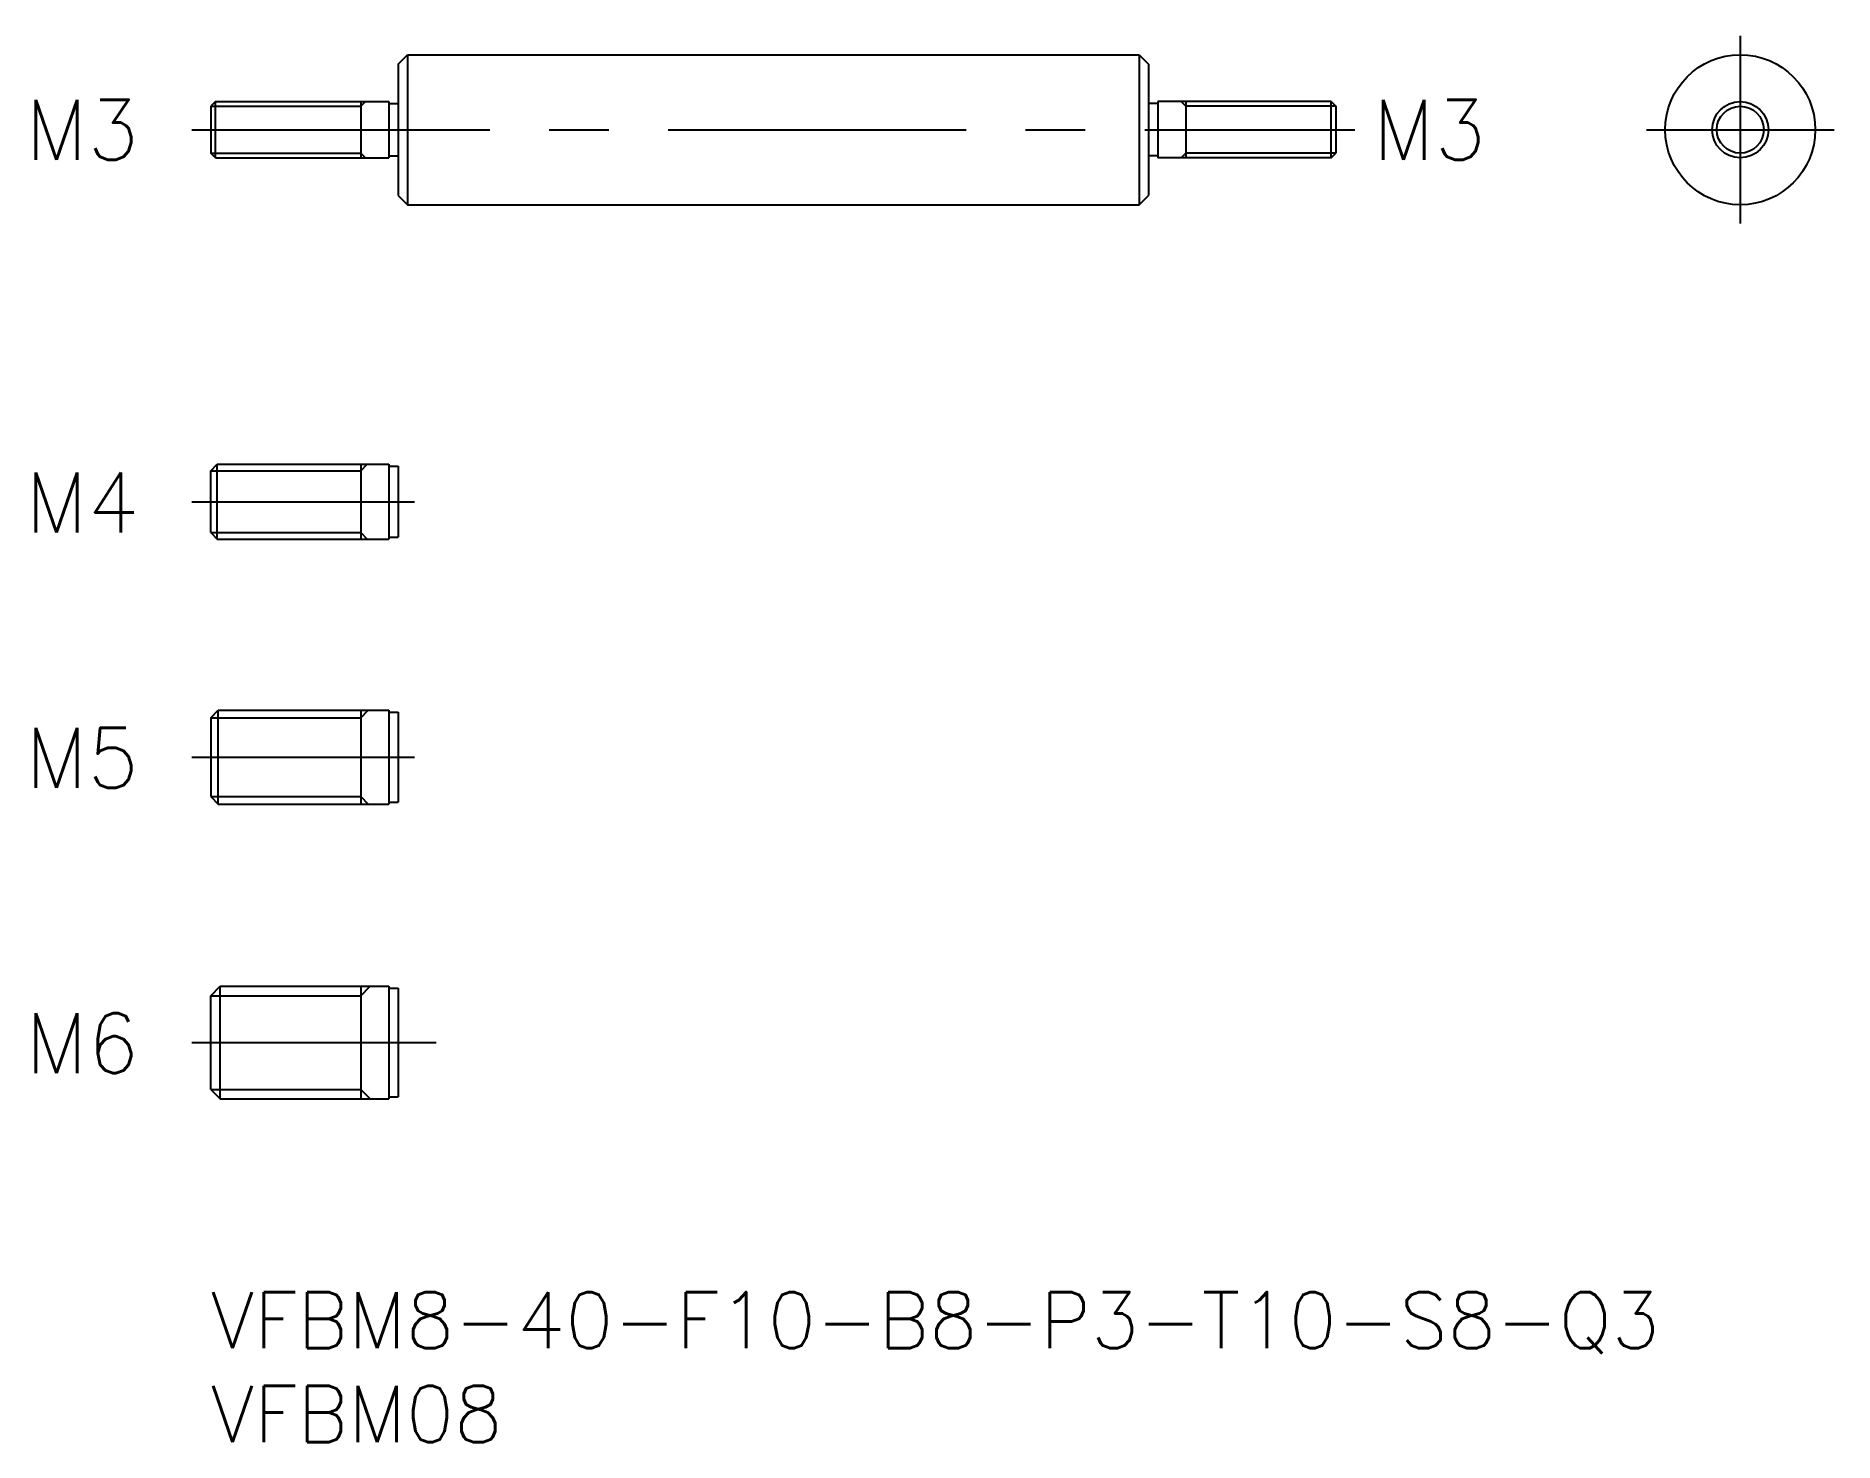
# Model space of a CAD drawing. Extents: x -9.3 to 86.6, y -8 to 67.
import ezdxf
from ezdxf.enums import TextEntityAlignment as Align

# ---------------------------------------------------------------- set-up
doc = ezdxf.new("R2010")
doc.units = 0
doc.header["$LTSCALE"] = 0.5
doc.linetypes.add('CENTER', pattern=[50.8, 31.75, -6.35, 6.35, -6.35])
for name, color, linetype in [('MSM_CENTER', 1, 'CENTER'), ('MSM_CONTINUOUS', 7, 'CONTINUOUS'), ('MSM_NARROW', 5, 'CONTINUOUS'), ('MSM_PART_NUMBER', 7, 'CONTINUOUS')]:
    doc.layers.add(name, color=color, linetype=linetype)
doc.styles.get("Standard").update_dxf_attribs({"font": 'txt.shx', "height": 3, "bigfont": 'bigfont.shx'})

# ---------------------------------------------------------------- blocks, each defined once
blk = doc.blocks.new('*U4')
at = {"layer": 'MSM_PART_NUMBER'}
blk.add_text('VFBM8-40-F10-B8-P3-T10-S8-Q3', height=3, dxfattribs=at).set_placement((0, -3))
blk = doc.blocks.new('*U5')
at = {"layer": 'MSM_PART_NUMBER'}
blk.add_text('VFBM08', height=3, dxfattribs=at).set_placement((0, -8))

msp = doc.modelspace()

# ---------------------------------------------------------------- linework, layer by layer
at = {"layer": 'MSM_CENTER'}
for p, q in [((81.556, 66.974), (81.556, 56.974)), ((-1, 61.974), (61, 61.974)), ((76.556, 61.974), (86.556, 61.974)), ((-1.013, 42.14), (10.867, 42.14)), ((-1.013, 28.516), (10.867, 28.516)), ((-1.013, 13.3), (12.022, 13.3))]:
    msp.add_line(p, q, dxfattribs=at)
at = {"layer": 'MSM_CONTINUOUS'}
for p, q in [((10, 65.474), (10.5, 65.974)), ((10, 65.474), (10, 58.474)), ((10.5, 65.974), (49.5, 65.974)), ((10.5, 65.974), (10.5, 57.974)), ((49.5, 65.974), (49.5, 57.974)), ((49.5, 65.974), (50, 65.474)), ((50, 65.474), (50, 58.474)), ((0.25, 63.474), (0, 63.224)), ((0.25, 60.474), (0.25, 63.474)), ((0.25, 63.474), (9.5, 63.474)), ((8, 63.474), (8, 60.474)), ((9.5, 63.474), (9.5, 60.474)), ((9.5, 63.374), (10, 63.374)), ((50.5, 63.374), (50, 63.374)), ((59.75, 63.474), (50.5, 63.474)), ((50.5, 63.474), (50.5, 60.474)), ((52, 63.474), (52, 60.474)), ((59.749, 60.474), (59.749, 63.474)), ((59.75, 63.474), (60, 63.224)), ((0, 63.224), (0, 60.724)), ((60, 63.224), (60, 60.724)), ((0.25, 60.474), (0, 60.724)), ((0.25, 60.474), (9.5, 60.474)), ((9.5, 60.574), (10, 60.574)), ((50.5, 60.574), (50, 60.574)), ((59.75, 60.474), (50.5, 60.474)), ((59.75, 60.474), (60, 60.724)), ((10, 58.474), (10.5, 57.974)), ((10.5, 57.974), (49.5, 57.974)), ((49.5, 57.974), (50, 58.474)), ((0, 43.79), (0.35, 44.14)), ((0.35, 44.14), (9.5, 44.14)), ((0.35, 40.14), (0.35, 44.14)), ((8, 44.14), (8, 40.14)), ((9.5, 44.14), (9.5, 40.14)), ((0, 40.49), (0, 43.79)), ((9.5, 44.04), (10, 44.04)), ((10, 44.04), (10, 40.24)), ((0, 40.49), (0.35, 40.14)), ((0.35, 40.14), (9.5, 40.14)), ((9.5, 40.24), (10, 40.24)), ((0, 30.616), (0.4, 31.016)), ((0.4, 31.016), (9.5, 31.016)), ((0.4, 26.016), (0.4, 31.016)), ((8, 31.016), (8, 26.016)), ((9.5, 31.016), (9.5, 26.016)), ((9.5, 30.916), (10, 30.916)), ((10, 30.916), (10, 26.116)), ((0, 30.616), (0, 26.416)), ((0, 26.416), (0.4, 26.016)), ((0.4, 26.016), (9.5, 26.016)), ((9.5, 26.116), (10, 26.116)), ((0, 15.8), (0.5, 16.3)), ((0.5, 16.3), (9.5, 16.3)), ((0.5, 10.3), (0.5, 16.3)), ((8, 16.3), (8, 10.3)), ((9.5, 16.3), (9.5, 10.3)), ((0, 10.8), (0, 15.8)), ((9.5, 16.2), (10, 16.2)), ((10, 16.2), (10, 10.4)), ((0, 10.8), (0.5, 10.3)), ((0.5, 10.3), (9.5, 10.3)), ((9.5, 10.4), (10, 10.4))]:
    msp.add_line(p, q, dxfattribs=at)
for radius in [4, 1.5]:
    msp.add_circle((81.556, 61.974), radius, dxfattribs=at)
at = {"layer": 'MSM_NARROW'}
for p, q in [((8, 63.224), (8.25, 63.474)), ((52, 63.224), (51.75, 63.474)), ((0, 63.224), (8, 63.224)), ((60, 63.224), (52, 63.224)), ((0, 60.724), (8, 60.724)), ((8, 60.724), (8.25, 60.474)), ((52, 60.724), (51.749, 60.474)), ((60, 60.724), (52, 60.724)), ((8, 43.79), (8.35, 44.14)), ((0, 43.79), (8, 43.79)), ((0, 40.49), (8, 40.49)), ((8, 40.49), (8.35, 40.14)), ((8, 30.616), (8.4, 31.016)), ((0, 30.616), (8, 30.616)), ((0, 26.416), (8, 26.416)), ((8, 26.416), (8.4, 26.016)), ((8, 15.8), (8.5, 16.3)), ((0, 15.8), (8, 15.8)), ((0, 10.8), (8, 10.8)), ((8, 10.8), (8.5, 10.3))]:
    msp.add_line(p, q, dxfattribs=at)
msp.add_circle((81.556, 61.974), 1.25, dxfattribs=at)

# ---------------------------------------------------------------- block references
at = {"layer": 'MSM_CONTINUOUS'}
for name in ['*U4', '*U5']:
    msp.add_blockref(name, (0, 0), dxfattribs=at)

# ---------------------------------------------------------------- texts
for s, p in [('M3', (-3.831, 61.973)), ('M3', (67.994, 61.973)), ('M4', (-3.831, 42.1)), ('M5', (-3.831, 28.476)), ('M6', (-3.831, 13.26))]:
    msp.add_text(s, height=3.2, dxfattribs=at).set_placement(p, align=Align.MIDDLE_RIGHT)

doc.saveas('drawing.dxf')
